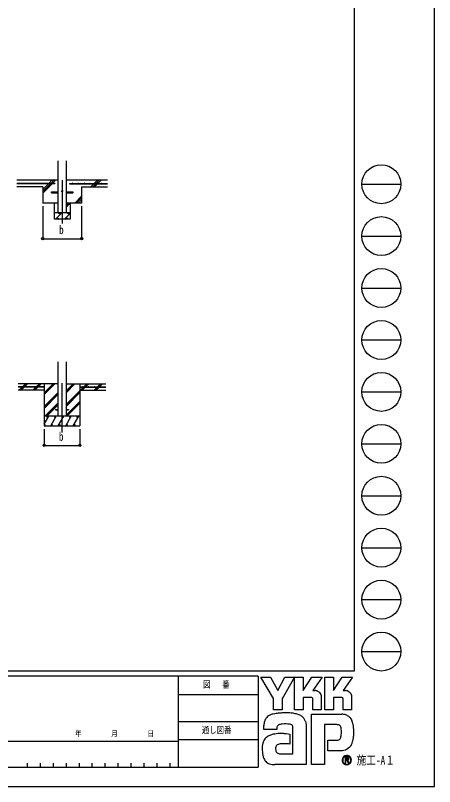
# Model space of a CAD drawing. Units: millimetres, scale not verified. Extents: x -16820 to 16820, y -11880 to 11880.
# Drawn here: x 10360 to 16820, y -11880 to 0 of the extents above; entities that cross this region are included whole.
import ezdxf
from ezdxf.enums import TextEntityAlignment as Align

# ---------------------------------------------------------------- set-up
doc = ezdxf.new("R2010")
doc.units = ezdxf.units.MM
doc.header["$LTSCALE"] = 50
for name, color, linetype in [('0-3_YKK_12', 2, 'Continuous'), ('0-4_YKK_13', 4, 'Continuous'), ('0-5_YKK_A1', 4, 'Continuous'), ('0-6_YKK_D', 6, 'Continuous'), ('0-7_YKK_ZWAK', 7, 'Continuous')]:
    doc.layers.add(name, color=color, linetype=linetype)
doc.styles.add('ＭＳ ゴシック', font='')
doc.styles.get('ＭＳ ゴシック').set_extended_font_data('MS Gothic')

msp = doc.modelspace()

# ---------------------------------------------------------------- linework, layer by layer
at = {"layer": '0-3_YKK_12'}
for p, q in [((11080.08, -2539.85), (11080.08, -3205.8)), ((11077.58, -5664.79), (11077.58, -6423.99))]:
    msp.add_line(p, q, dxfattribs=at)
at = {"layer": '0-4_YKK_13'}
for p, q in [((10915.08, -2716.85), (11017.58, -2716.85)), ((10915.08, -2732.85), (10915.08, -2716.85)), ((11142.58, -2716.85), (11245.08, -2716.85)), ((11245.08, -2716.85), (11245.08, -2732.85)), ((10915.08, -2732.85), (11017.58, -2732.85)), ((11142.58, -2732.85), (11245.08, -2732.85)), ((10977.58, -6069.5), (10977.58, -6078.5)), ((10977.58, -6069.5), (11015.08, -6069.5)), ((10977.58, -6078.5), (11015.08, -6078.5)), ((11140.08, -6069.5), (11177.58, -6069.5)), ((11140.08, -6078.5), (11177.58, -6078.5)), ((11177.58, -6069.5), (11177.58, -6078.5))]:
    msp.add_line(p, q, dxfattribs=at)
msp.add_circle((11080.08, -2704.85), 8, dxfattribs=at)
at = {"layer": '0-5_YKK_A1'}
for p, q in [((11017.58, -3039.85), (11017.58, -2239.85)), ((11142.58, -2239.85), (11142.58, -3039.85)), ((11017.58, -2539.85), (10380.08, -2539.85)), ((10965.08, -2587.35), (10380.08, -2587.35)), ((10965.08, -2592.35), (10380.08, -2592.35)), ((10780.08, -2739.85), (10927.58, -2592.35)), ((10780.08, -2683.28), (10871.01, -2592.35)), ((10780.08, -2711.57), (10899.29, -2592.35)), ((10876.01, -2587.35), (10923.51, -2539.85)), ((10904.29, -2587.35), (10951.79, -2539.85)), ((10932.58, -2587.35), (10980.08, -2539.85)), ((10965.08, -2587.35), (10965.08, -2592.35)), ((11780.08, -2539.85), (11142.58, -2539.85)), ((11195.08, -2587.35), (11780.08, -2587.35)), ((11195.08, -2587.35), (11195.08, -2592.35)), ((11195.08, -2592.35), (11780.08, -2592.35)), ((11523.51, -2639.85), (11571.01, -2592.35)), ((11551.79, -2639.85), (11599.29, -2592.35)), ((11576.01, -2587.35), (11623.51, -2539.85)), ((11580.08, -2639.85), (11627.58, -2592.35)), ((11604.29, -2587.35), (11651.79, -2539.85)), ((11632.58, -2587.35), (11680.08, -2539.85)), ((10780.08, -2639.85), (10380.08, -2639.85)), ((10780.08, -2639.85), (10780.08, -2889.85)), ((11380.08, -2639.85), (11380.08, -2889.85)), ((11380.08, -2639.85), (11780.08, -2639.85)), ((11273.51, -2889.85), (11380.08, -2783.28)), ((11301.79, -2889.85), (11380.08, -2811.57)), ((11330.08, -2889.85), (11380.08, -2839.85)), ((11017.58, -2889.85), (10780.08, -2889.85)), ((10955.08, -2889.85), (10955.08, -3139.85)), ((11142.58, -2951.52), (11204.25, -2889.85)), ((11142.58, -2923.24), (11175.96, -2889.85)), ((11380.08, -2889.85), (11142.58, -2889.85)), ((11205.08, -2889.85), (11205.08, -3139.85)), ((11205.08, -3039.85), (10955.08, -3039.85)), ((10975.82, -3139.85), (11075.82, -3039.85)), ((10997.68, -3039.85), (11017.58, -3019.95)), ((11047.26, -3068.41), (11018.71, -3039.85)), ((11117.24, -3139.85), (11205.08, -3052.01)), ((11188.68, -3068.41), (11160.13, -3039.85)), ((11205.08, -3139.85), (10955.08, -3139.85)), ((11004.37, -3111.3), (11032.92, -3139.85)), ((11145.79, -3111.3), (11174.34, -3139.85)), ((11015.08, -5337.64), (11015.08, -6174)), ((11140.08, -5337.64), (11140.08, -6174)), ((11015.08, -5674), (10402.58, -5674)), ((10469.41, -5721.5), (10516.91, -5674)), ((10488.41, -5716.64), (10531.05, -5674)), ((10497.7, -5721.5), (10545.2, -5674)), ((10681.54, -5721.5), (10729.04, -5674)), ((10695.69, -5721.5), (10743.19, -5674)), ((10709.83, -5721.5), (10757.33, -5674)), ((10802.58, -5674), (10802.58, -6323.99)), ((10802.58, -5840.88), (10969.46, -5674)), ((10802.58, -5826.73), (10955.32, -5674)), ((10802.58, -5812.59), (10941.18, -5674)), ((11140.08, -5811.74), (11277.83, -5674)), ((11140.08, -5797.6), (11263.69, -5674)), ((11140.08, -5783.46), (11249.54, -5674)), ((11140.08, -5674), (11752.58, -5674)), ((11352.58, -5674), (11352.58, -6323.99)), ((11414.18, -5721.5), (11461.68, -5674)), ((11428.32, -5721.5), (11475.82, -5674)), ((11442.46, -5721.5), (11489.96, -5674)), ((11626.31, -5721.5), (11673.81, -5674)), ((11640.45, -5721.5), (11687.95, -5674)), ((11654.59, -5721.5), (11702.09, -5674)), ((10802.58, -5721.5), (10402.58, -5721.5)), ((10802.58, -5726.5), (10402.58, -5726.5)), ((10802.58, -5774), (10402.58, -5774)), ((10416.91, -5774), (10464.41, -5726.5)), ((10431.05, -5774), (10478.55, -5726.5)), ((10445.2, -5774), (10492.7, -5726.5)), ((10483.55, -5721.5), (10485.22, -5719.83)), ((10630.45, -5772.59), (10676.54, -5726.5)), ((10643.19, -5774), (10690.69, -5726.5)), ((10657.33, -5774), (10704.83, -5726.5)), ((10802.58, -5721.5), (10802.58, -5726.5)), ((10802.58, -6024.72), (11015.08, -5812.22)), ((11140.08, -5995.59), (11352.58, -5783.09)), ((11140.08, -6009.73), (11352.58, -5797.23)), ((11140.08, -6023.87), (11352.58, -5811.38)), ((11352.58, -5721.5), (11752.58, -5721.5)), ((11352.58, -5721.5), (11352.58, -5726.5)), ((11352.58, -5726.5), (11752.58, -5726.5)), ((11352.58, -5774), (11752.58, -5774)), ((11361.68, -5774), (11409.18, -5726.5)), ((11375.82, -5774), (11423.32, -5726.5)), ((11389.96, -5774), (11437.46, -5726.5)), ((11573.81, -5774), (11621.31, -5726.5)), ((11587.95, -5774), (11635.45, -5726.5)), ((11602.09, -5774), (11649.59, -5726.5)), ((10802.58, -6038.86), (11015.08, -5826.37)), ((10802.58, -6053.01), (11015.08, -5840.51)), ((10815.44, -6174), (11015.08, -5974.36)), ((10829.58, -6174), (11015.08, -5988.5)), ((10843.72, -6174), (11015.08, -6002.64)), ((11140.08, -6157.72), (11352.58, -5945.22)), ((11140.08, -6171.86), (11352.58, -5959.36)), ((11152.09, -6174), (11352.58, -5973.51)), ((10802.58, -6299.45), (10875.01, -6173.99)), ((11352.58, -6174), (10802.58, -6174)), ((10860.01, -6199.98), (10845.01, -6174)), ((10903.88, -6323.99), (10990.48, -6173.99)), ((10975.48, -6199.98), (10960.48, -6173.99)), ((11019.35, -6323.99), (11105.95, -6173.99)), ((11090.95, -6199.98), (11075.95, -6174)), ((11134.82, -6323.99), (11221.42, -6174)), ((11206.42, -6199.98), (11191.42, -6173.99)), ((11250.29, -6323.99), (11336.89, -6174)), ((11321.89, -6199.98), (11306.89, -6173.99)), ((10802.58, -6323.99), (11352.58, -6323.99)), ((10803.4, -6298.01), (10818.4, -6323.99)), ((10918.87, -6298.02), (10933.87, -6323.99)), ((11034.34, -6298.02), (11049.34, -6323.99)), ((11149.82, -6298.01), (11164.81, -6323.99)), ((11265.28, -6298.02), (11280.28, -6323.99))]:
    msp.add_line(p, q, dxfattribs=at)
for centre in [(10470.08, -2584.85), (10560.08, -2584.85), (10650.08, -2584.85), (10740.08, -2584.85), (10830.08, -2584.85), (10920.08, -2584.85), (11240.08, -2584.85), (11330.08, -2584.85), (11420.08, -2584.85), (11510.08, -2584.85), (11600.08, -2584.85), (11690.08, -2584.85), (10487.58, -5719), (10577.58, -5719), (10667.58, -5719), (10757.58, -5719), (11397.58, -5719), (11487.58, -5719), (11577.58, -5719), (11667.58, -5719)]:
    msp.add_circle(centre, 2.5, dxfattribs=at)
at = {"layer": '0-6_YKK_D'}
for p, q in [((10780.08, -2939.85), (10780.08, -3440.85)), ((11380.08, -2939.85), (11380.08, -3440.85)), ((10780.08, -3439.85), (11380.08, -3439.85)), ((10802.58, -6373.99), (10802.58, -6624.99)), ((11352.58, -6373.99), (11352.58, -6624.99)), ((10802.58, -6623.99), (11352.58, -6623.99))]:
    msp.add_line(p, q, dxfattribs=at)
for centre in [(10780.08, -3439.85), (11380.08, -3439.85), (10802.58, -6623.99), (11352.58, -6623.99)]:
    msp.add_circle(centre, 17, dxfattribs=at)
at = {"layer": '0-7_YKK_ZWAK'}
for p, q in [((15580.08, 11100), (15580.08, -10100)), ((15700.08, -2600), (16300.08, -2600)), ((15700.08, -3400), (16300.08, -3400)), ((15700.08, -4200), (16300.08, -4200)), ((15700.08, -5000), (16300.08, -5000)), ((15700.08, -5800), (16300.08, -5800)), ((15700.08, -6600), (16300.08, -6600)), ((15700.08, -7400), (16300.08, -7400)), ((15700.08, -8200), (16300.08, -8200)), ((15700.08, -9000), (16300.08, -9000)), ((15700.08, -9800), (16300.08, -9800)), ((15580.08, -10100), (-15619.92, -10100)), ((12870.08, -10180), (8740.08, -10180)), ((12870.08, -10180), (12870.08, -11580)), ((14100.08, -10180), (12870.08, -10180)), ((14100.08, -10180), (14100.08, -11580)), ((12870.08, -10460), (14100.08, -10460)), ((12870.08, -10880), (14100.08, -10880)), ((14100.08, -11160), (12870.08, -11160)), ((8740.08, -11180), (12870.08, -11180)), ((10540.08, -11520), (10540.08, -11580)), ((10740.08, -11520), (10740.08, -11580)), ((10940.08, -11520), (10940.08, -11580)), ((11140.08, -11520), (11140.08, -11580)), ((11340.08, -11520), (11340.08, -11580)), ((11540.08, -11520), (11540.08, -11580)), ((11740.08, -11520), (11740.08, -11580)), ((11940.08, -11520), (11940.08, -11580)), ((12140.08, -11520), (12140.08, -11580)), ((12340.08, -11520), (12340.08, -11580)), ((12540.08, -11520), (12540.08, -11580)), ((12740.08, -11520), (12740.08, -11580)), ((15516.66, -11422.88), (15516.66, -11422.88)), ((8740.08, -11580), (12870.08, -11580)), ((12870.08, -11580), (14100.08, -11580)), ((15466.69, -11535.92), (15466.69, -11535.92))]:
    msp.add_line(p, q, dxfattribs=at)
for points in [[(-16820, -11880), (16820, -11880), (16820, 11880), (-16820, 11880)], [(14144.08, -10192), (14291.32, -10192), (14401.89, -10400.4), (14512.16, -10192), (14659.51, -10192), (14470.69, -10527.96), (14470.69, -10696.54), (14336.39, -10696.54), (14336.39, -10523.43)]]:
    msp.add_lwpolyline(points, close=True, dxfattribs=at)
for points in [[(14922.19, -10506.44), (14795.08, -10506.44), (14795.08, -10696.39), (14659.66, -10696.39), (14659.66, -10192), (14795.08, -10192), (14795.08, -10398.34), (14928.28, -10192), (15087.35, -10192), (14944.64, -10400.85), (14949.7, -10400.85), (14955.28, -10400.85), (14961.01, -10400.85), (14966.53, -10400.85), (14971.46, -10400.85), (14975.44, -10400.85), (14978.1, -10400.85), (14979.07, -10400.85)], [(15390.05, -10506.44), (15263.08, -10506.44), (15263.08, -10696.54), (15127.58, -10696.54), (15127.58, -10192), (15263.08, -10192), (15263.08, -10398.34), (15396.13, -10192), (15555.21, -10192), (15412.49, -10400.85), (15417.6, -10400.85), (15423.21, -10400.85), (15428.95, -10400.85), (15434.45, -10400.85), (15439.37, -10400.85), (15443.32, -10400.85), (15445.97, -10400.85), (15446.93, -10400.85)], [(15018.02, -10408.85), (15034.2, -10418.09), (15047.89, -10430.13), (15058.9, -10444.47), (15067.02, -10460.6), (15072.04, -10477.99), (15073.77, -10496.14), (15073.77, -10696.87), (14941.64, -10696.87), (14941.64, -10525.64)], [(15485.93, -10408.85), (15502.15, -10418.09), (15515.9, -10430.13), (15526.96, -10444.47), (15535.13, -10460.6), (15540.19, -10477.99), (15541.92, -10496.14), (15541.92, -10696.54), (15409.5, -10696.54), (15409.5, -10525.64)], [(15315.48, -10926.03), (15124.78, -10926.03), (15124.78, -11540), (14924.92, -11540), (14924.92, -10763.17), (15389.41, -10763.17)], [(14419.18, -10929.25), (14409.89, -10934.48), (14402.64, -10940.87), (14397.15, -10948.33), (14393.17, -10956.78), (14390.42, -10966.12), (14388.64, -10976.28), (14387.56, -10987.16), (14386.92, -10998.67), (14186.98, -10999.16), (14187.56, -10971.81), (14188.67, -10941.09)], [(14830.83, -10876.66), (14836.51, -10899.61), (14839.72, -10924.17), (14840.74, -10950.34), (14840.74, -11540), (14358.21, -11540)], [(14495.79, -11062.11), (14533.63, -11064.61), (14563.38, -11067.94), (14582.84, -11071.07), (14589.82, -11072.93), (14589.82, -11225.89), (14567.69, -11223.56), (14543.42, -11222.24), (14518.59, -11221.73), (14494.75, -11221.81), (14473.47, -11222.25), (14456.33, -11222.84), (14444.9, -11223.35), (14440.74, -11223.57), (14423.45, -11226.73), (14408.54, -11231.68), (14396.01, -11238.45), (14385.87, -11247.08), (14378.11, -11257.59), (14372.73, -11270.02), (14369.74, -11284.4), (14369.14, -11300.76), (14371.05, -11318.75), (14374.87, -11333.63), (14380.37, -11345.67), (14387.31, -11355.16), (14395.44, -11362.38), (14404.54, -11367.62), (14414.35, -11371.16), (14424.64, -11373.29), (14637.05, -11373.29), (14637.05, -10980.3), (14637.11, -10972.5), (14636.7, -10964.89), (14635.71, -10957.55), (14634, -10950.58), (14631.45, -10944.1), (14627.94, -10938.19), (14623.35, -10932.95), (14617.55, -10928.5)], [(14617.55, -10928.5), (14605.09, -10923.61), (14585.18, -10919.46), (14559.76, -10916.41), (14530.83, -10914.78), (14500.33, -10914.91), (14470.25, -10917.14)], [(15514.85, -10818.05), (15527.89, -10834.5), (15537.65, -10850.44), (15544.46, -10864.86)], [(15383.31, -11043.99), (15383.06, -11018.53), (15381.84, -10995.59), (15378.97, -10975.45), (15373.75, -10958.37)], [(15498.25, -11283.89), (15479.8, -11298.23), (15460.58, -11309.5), (15440.73, -11317.92), (15420.4, -11323.68), (15399.74, -11326.98), (15378.88, -11328.04), (15173.44, -11328.04), (15173.44, -11166.65), (15289.29, -11166.65), (15310.65, -11166.35), (15329.43, -11164.54), (15345.54, -11159.81)], [(15498.42, -11450.39), (15498.33, -11448.04), (15498.03, -11445.79), (15497.55, -11443.62), (15496.87, -11441.55), (15496.01, -11439.59), (15494.96, -11437.75), (15493.73, -11436.03), (15492.32, -11434.45), (15490.47, -11432.81), (15488.41, -11431.38), (15486.16, -11430.17), (15483.73, -11429.17), (15481.11, -11428.39), (15478.33, -11427.83), (15475.4, -11427.49), (15472.31, -11427.37), (15441.99, -11427.37), (15441.99, -11516.56), (15451.16, -11516.56), (15451.16, -11436.47), (15472.31, -11436.47), (15474.49, -11436.54), (15476.55, -11436.75), (15478.47, -11437.11), (15480.25, -11437.6), (15481.89, -11438.22), (15483.37, -11438.98), (15484.7, -11439.87), (15485.86, -11440.89)], [(15489.44, -11450.39), (15488.88, -11454.67), (15487.35, -11458.05), (15485.05, -11460.63), (15482.18, -11462.5), (15478.97, -11463.78), (15475.62, -11464.56), (15472.33, -11464.96), (15469.31, -11465.06), (15461.38, -11465.06), (15465.38, -11471.88), (15491.57, -11516.86), (15502.06, -11516.86), (15476.8, -11473.56), (15479.17, -11473.09), (15481.42, -11472.5), (15483.56, -11471.78), (15485.58, -11470.93), (15487.47, -11469.96), (15489.23, -11468.86), (15490.85, -11467.64), (15492.32, -11466.3)]]:
    msp.add_lwpolyline(points, dxfattribs=at)
for centre in [(16000.08, -2600), (16000.08, -3400), (16000.08, -4200), (16000.08, -5000), (16000.08, -5800), (16000.08, -6600), (16000.08, -7400), (16000.08, -8200), (16000.08, -9000), (16000.08, -9800)]:
    msp.add_circle(centre, 300, dxfattribs=at)
for centre, radius, start, end in [((14979.26, -10500.76), 99.91, 78.26798, 90.11215), ((14980.7, -10493.48), 92.5, 66.19963, 78.22058), ((15447.12, -10500.93), 100.09, 78.27851, 90.10826), ((15448.5, -10493.92), 92.94, 66.2483, 78.23226), ((14922.9, -10525.17), 18.75, 358.57817, 92.1683), ((15390.84, -10525.08), 18.66, 358.29941, 92.43455), ((14339.73, -10912.03), 144.73, 122.60463, 137.83438), ((14358.86, -10942.98), 181.11, 108.37421, 122.42809), ((14389.17, -11050.77), 293, 100.93159, 107.35499), ((14488.21, -11531.27), 783.59, 97.86054, 101.37938), ((14534.71, -11854.32), 1109.97, 94.90201, 97.9576), ((14537.88, -11880.18), 1136.01, 91.6169, 94.94971), ((14533.48, -11696.24), 952.01, 87.51794, 91.66439), ((14545.84, -11431.1), 686.59, 81.92631, 87.59083), ((14582.35, -11180.92), 433.76, 73.67137, 82.05943), ((14636.5, -10999.67), 244.6, 60.60528, 73.9085), ((14658.67, -10955.46), 195.21, 52.17347, 59.90542), ((14678.5, -10929.79), 162.78, 43.55042, 52.14561), ((15381.82, -10976.85), 213.82, 78.73198, 87.96551), ((15388.09, -10944.79), 181.15, 69.03034, 78.69541), ((15393.93, -10929.2), 164.51, 59.39484, 68.9885), ((15396.64, -10924.46), 159.04, 50.3012, 59.3616), ((15395.65, -10925.57), 160.53, 42.05209, 50.28551), ((14551.22, -10961.83), 363.14, 171.55622, 176.72493), ((14428.16, -10943.47), 238.72, 163.48385, 171.57982), ((14366.42, -10925.15), 174.32, 152.2125, 163.4865), ((14339.75, -10911.36), 144.29, 138.03852, 152.12015), ((14471.96, -11054.52), 135.93, 102.4979, 112.84632), ((14498.26, -11167.97), 252.4, 96.37207, 102.75341), ((14689.43, -10919.23), 147.59, 34.48659, 43.50182), ((14689.5, -10919.01), 147.4, 25.58915, 34.43128), ((14676.39, -10925.15), 161.88, 17.43089, 25.54591), ((15316.57, -11024.04), 98.02, 77.94572, 90.63794), ((15325.08, -10984.07), 57.15, 60.20991, 77.92418), ((15316.37, -10971.25), 251.69, 14.76267, 25.00486), ((15162.01, -11013.32), 411.68, 7.9139, 14.95041), ((15330.61, -10973.68), 45.39, 39.8078, 59.75378), ((15322.85, -10979.62), 55.15, 22.65544, 39.38165), ((14928.81, -11046.31), 454.5, 355.2339, 0.29193), ((15007.83, -11035.74), 567.48, 2.54376, 8.01251), ((14919.45, -11040.38), 655.97, 357.76419, 2.60674), ((14339.71, -11250.68), 170.2, 142.04688, 153.80771), ((14333.9, -11246.51), 163.05, 130.60221, 141.94427), ((14343.5, -11258.05), 178.07, 120.60724, 130.53081), ((14362.46, -11290.29), 215.47, 112.58838, 120.58162), ((14387.97, -11351.6), 281.87, 106.61303, 112.59024), ((14428.1, -11486.45), 422.57, 99.87193, 106.59825), ((14450.58, -11613.09), 551.18, 94.78469, 99.91711), ((14461.52, -11739.08), 677.65, 90.80099, 94.81812), ((14463.18, -11832.9), 771.48, 87.57779, 90.82714), ((15326.88, -11117.71), 46.05, 293.91672, 314.09376), ((15320.6, -11112.17), 54.4, 314.78099, 333.92928), ((15280.2, -11092.55), 99.31, 334.00676, 347.34989), ((15169.99, -11067.03), 212.44, 347.14308, 355.40008), ((15076.6, -11059.17), 497.67, 347.15166, 352.97565), ((14944.68, -11042.01), 630.7, 352.8937, 357.82206), ((14552.53, -11293.95), 389.16, 174.55588, 182.47272), ((14435.93, -11282.78), 272.02, 164.97537, 174.56739), ((14369.83, -11265.16), 203.61, 153.89178, 164.94341), ((15364.91, -11133.55), 200.95, 311.57033, 318.66243), ((15341.65, -11113.15), 231.89, 318.67367, 325.29112), ((15401.44, -11157.7), 157.39, 326.23251, 339.61931), ((15253.62, -11100.47), 315.9, 339.22498, 347.31457), ((14769.99, -11290.53), 606.59, 181.90948, 187.89042), ((14514.77, -11326.42), 348.86, 187.80471, 196.36971), ((15466.81, -11472.76), 70.56, 90.09157, 179.92363), ((15466.8, -11472.62), 70.43, 44.93442, 90.08536), ((14380.02, -11366.23), 208.35, 196.3102, 208.20993), ((14321.34, -11397.46), 141.88, 208.29777, 223.35561), ((14308.1, -11409.1), 124.27, 223.64205, 239.63663), ((14319.09, -11389.12), 147.06, 239.8785, 253.65355), ((15466.38, -11472.84), 70.14, 179.86065, 225.14399), ((15466.36, -11472.53), 62.75, 134.8007, 180.12175), ((15466.11, -11472.93), 62.49, 179.75513, 225.29722), ((15466.71, -11472.84), 70.37, 224.94536, 269.98445), ((15466.55, -11472.18), 62.62, 89.86602, 135.149), ((15466.57, -11473.5), 62.42, 224.62822, 270.10973), ((15466.82, -11472.65), 63.1, 45.03108, 90.11509), ((15466.59, -11472.56), 63.35, 270.09072, 359.90926), ((15466.71, -11472.5), 70.72, 269.98802, 314.93777), ((15476.03, -11450.01), 13.41, 358.3894, 42.86139), ((15476.3, -11451.03), 22.14, 316.37674, 1.6565), ((15466.86, -11472.67), 63.09, 0.00643, 45.07115), ((15467.36, -11472.41), 69.88, 359.78949, 45.13288), ((15467.19, -11472.95), 70.06, 314.92572, 0.23508), ((14339.2, -11320.03), 219.02, 253.69102, 263.74909), ((14356.23, -11168.39), 371.62, 263.68487, 270.30455)]:
    msp.add_arc(centre, radius, start, end, dxfattribs=at)

# ---------------------------------------------------------------- texts
at = {"layer": '0-6_YKK_D', "style": 'ＭＳ ゴシック', "width": 0.8}
for p in [(11032.08, -3407.85), (11029.58, -6591.99)]:
    msp.add_text('b', height=132, dxfattribs=at).set_placement(p, align=Align.BOTTOM_LEFT)
at = {"layer": '0-7_YKK_ZWAK', "style": 'ＭＳ ゴシック', "width": 0.8}
for s, height, p in [('図\u3000 番', 102.6, (13253.61, -10390)), ('年        月        日', 87.98, (11279.63, -11132.86)), ('通し図番', 102.6, (13231.21, -11090)), ('施工-A１', 132, (15620.08, -11580))]:
    msp.add_text(s, height=height, dxfattribs=at).set_placement(p, align=Align.BOTTOM_LEFT)

doc.saveas('drawing.dxf')
